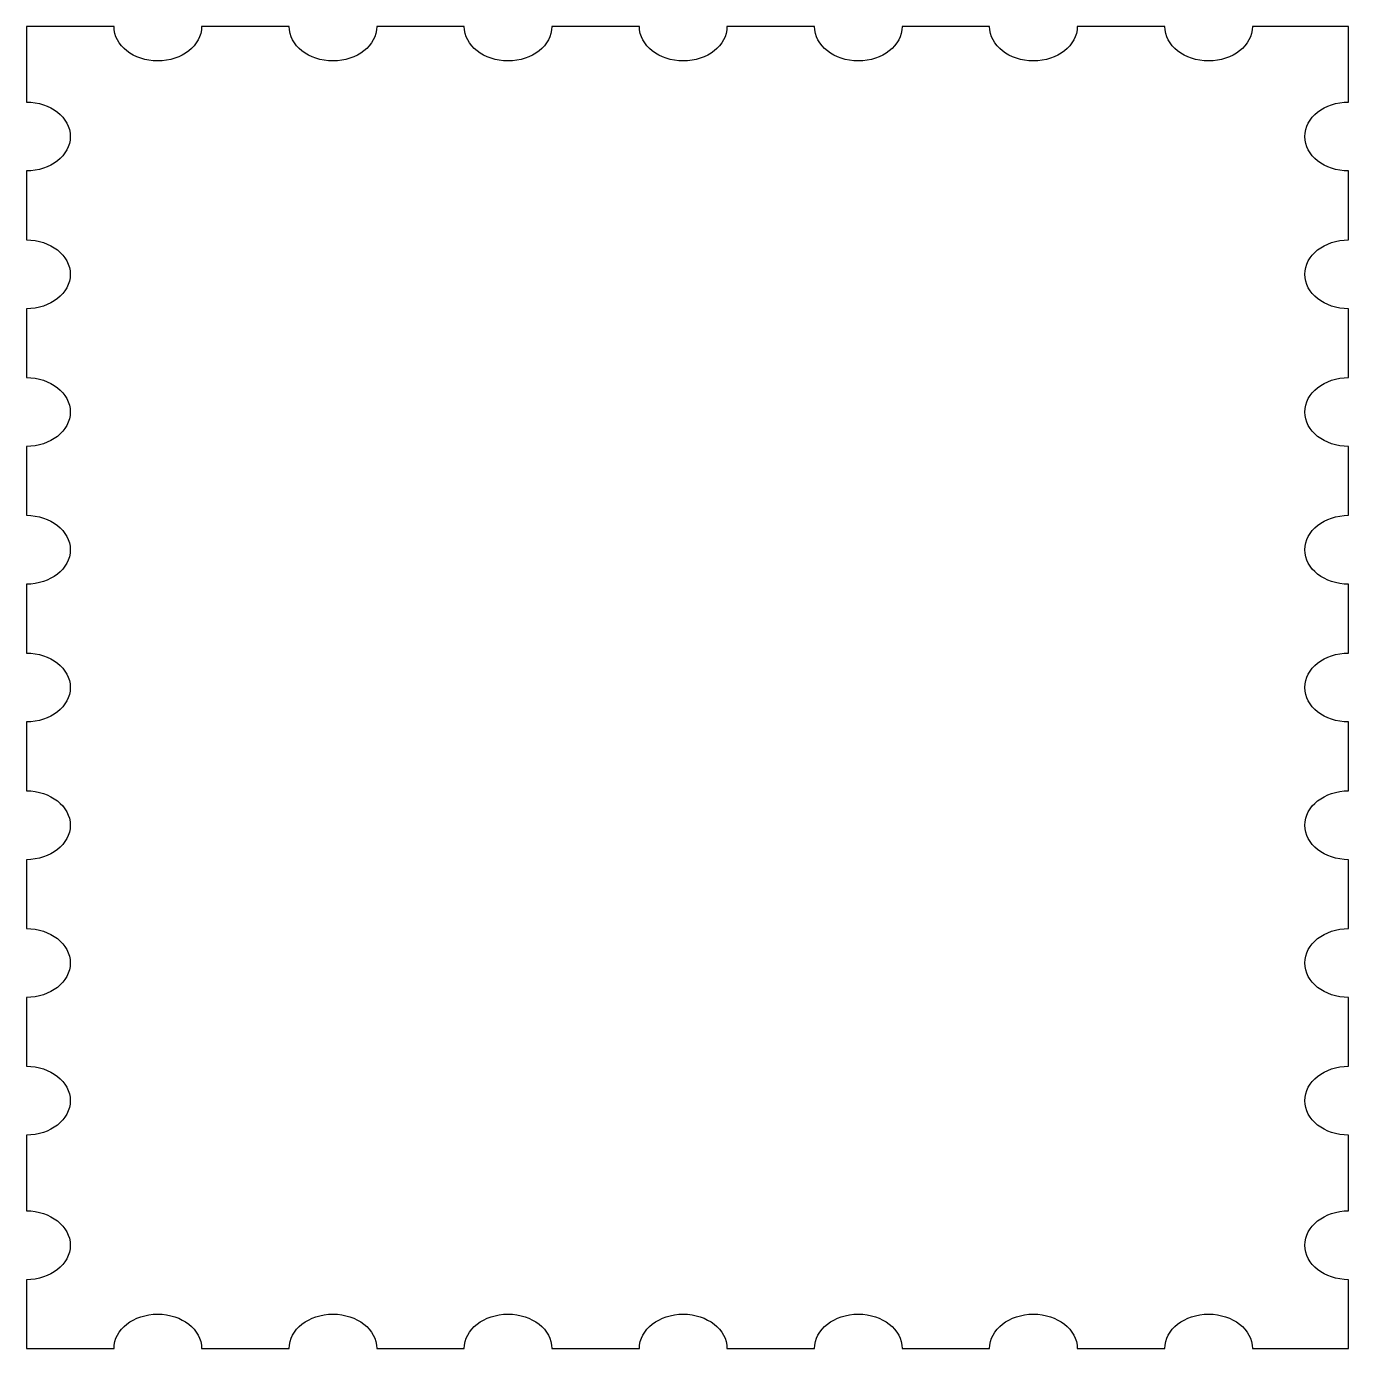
# Model space of a CAD drawing. Header units: centimetres. Extents: x -11.4 to 11.4, y -11.4 to 11.4.
import ezdxf

# ---------------------------------------------------------------- set-up
doc = ezdxf.new("R2010")
doc.units = ezdxf.units.CM
doc.header["$MEASUREMENT"] = 0
doc.layers.add('Camada 1', color=7, linetype='Continuous')

msp = doc.modelspace()

# ---------------------------------------------------------------- linework, layer by layer
at = {"layer": 'Camada 1'}
msp.add_open_spline([(11.43243, 11.42984), (11.43243, 11.42984), (11.43243, 10.12155), (11.43243, 10.12155), (11.43243, 10.12155), (11.01423, 10.12155), (10.67564, 9.85474), (10.67564, 9.52595), (10.67564, 9.52595), (10.67564, 9.19721), (11.0142, 8.93051), (11.43243, 8.93051), (11.43243, 8.93051), (11.43243, 8.93051), (11.43243, 7.73959), (11.43243, 7.73959), (11.43243, 7.73959), (11.01423, 7.73959), (10.67564, 7.47315), (10.67564, 7.14428), (10.67564, 7.14428), (10.67564, 6.8154), (11.0142, 6.54868), (11.43243, 6.54868), (11.43243, 6.54868), (11.43243, 6.54868), (11.43243, 5.35779), (11.43243, 5.35779), (11.43243, 5.35779), (11.01423, 5.35779), (10.67564, 5.09093), (10.67564, 4.76248), (10.67564, 4.76248), (10.67564, 4.43358), (11.0142, 4.16701), (11.43243, 4.16701), (11.43243, 4.16701), (11.43243, 4.16701), (11.43243, 2.97609), (11.43243, 2.97609), (11.43243, 2.97609), (11.01423, 2.97609), (10.67564, 2.70981), (10.67564, 2.38078), (10.67564, 2.38078), (10.67564, 2.05174), (11.0142, 1.78531), (11.43243, 1.78531), (11.43243, 1.78531), (11.43243, 1.78531), (11.43243, 0.59442), (11.43243, 0.59442), (11.43243, 0.59442), (11.01423, 0.59442), (10.67564, 0.32746), (10.67564, -0.00132), (10.67564, -0.00132), (10.67564, -0.32983), (11.0142, -0.59676), (11.43243, -0.59676), (11.43243, -0.59676), (11.43243, -0.59676), (11.43243, -1.78741), (11.43243, -1.78741), (11.43243, -1.78741), (11.01423, -1.78741), (10.67564, -2.05395), (10.67564, -2.38285), (10.67564, -2.38285), (10.67564, -2.71189), (11.0142, -2.97816), (11.43243, -2.97816), (11.43243, -2.97816), (11.43243, -2.97816), (11.43243, -4.16937), (11.43243, -4.16937), (11.43243, -4.16937), (11.01423, -4.16937), (10.67564, -4.43591), (10.67564, -4.76481), (10.67564, -4.76481), (10.67564, -5.09355), (11.0142, -5.36012), (11.43243, -5.36012), (11.43243, -5.36012), (11.43243, -5.36012), (11.43243, -6.5509), (11.43243, -6.5509), (11.43243, -6.5509), (11.01423, -6.5509), (10.67564, -6.81771), (10.67564, -7.14634), (10.67564, -7.14634), (10.67564, -7.47522), (11.0142, -7.74194), (11.43243, -7.74194), (11.43243, -7.74194), (11.43243, -7.74194), (11.43243, -9.04996), (11.43243, -9.04996), (11.43243, -9.04996), (11.01423, -9.04996), (10.67564, -9.31679), (10.67564, -9.64593), (10.67564, -9.64593), (10.67564, -9.97444), (11.0142, -10.24124), (11.43243, -10.24124), (11.43243, -10.24124), (11.43243, -10.24124), (11.43243, -11.43187), (11.43243, -11.43187), (11.43243, -11.43187), (11.43243, -11.43187), (9.76879, -11.43191), (9.76879, -11.43191), (9.76879, -11.43191), (9.76879, -11.10317), (9.43052, -10.8366), (9.01235, -10.8366), (9.01235, -10.8366), (8.59412, -10.8366), (8.25556, -11.10317), (8.25556, -11.43191), (8.25556, -11.43191), (8.25556, -11.43191), (6.74095, -11.43191), (6.74095, -11.43191), (6.74095, -11.43191), (6.74095, -11.10317), (6.4017, -10.8366), (5.98353, -10.8366), (5.98353, -10.8366), (5.56631, -10.8366), (5.22605, -11.10317), (5.22605, -11.43191), (5.22605, -11.43191), (5.22605, -11.43191), (3.71247, -11.43191), (3.71247, -11.43191), (3.71247, -11.43191), (3.71247, -11.10317), (3.37351, -10.8366), (2.95534, -10.8366), (2.95534, -10.8366), (2.53717, -10.8366), (2.19821, -11.10317), (2.19821, -11.43191), (2.19821, -11.43191), (2.19821, -11.43191), (0.68395, -11.43191), (0.68395, -11.43191), (0.68395, -11.43191), (0.68395, -11.10317), (0.3447, -10.8366), (-0.07347, -10.8366), (-0.07347, -10.8366), (-0.49098, -10.8366), (-0.82991, -11.10317), (-0.82991, -11.43191), (-0.82991, -11.43191), (-0.82991, -11.43191), (-2.34487, -11.43191), (-2.34487, -11.43191), (-2.34487, -11.43191), (-2.34487, -11.10317), (-2.68343, -10.8366), (-3.10131, -10.8366), (-3.10131, -10.8366), (-3.51983, -10.8366), (-3.85844, -11.10317), (-3.85844, -11.43191), (-3.85844, -11.43191), (-3.85844, -11.43191), (-5.37334, -11.43191), (-5.37334, -11.43191), (-5.37334, -11.43191), (-5.37334, -11.10317), (-5.71195, -10.8366), (-6.13013, -10.8366), (-6.13013, -10.8366), (-6.54764, -10.8366), (-6.88761, -11.10317), (-6.88761, -11.43191), (-6.88761, -11.43191), (-6.88761, -11.43191), (-8.40079, -11.43191), (-8.40079, -11.43191), (-8.40079, -11.43191), (-8.40079, -11.10317), (-8.74041, -10.8366), (-9.15858, -10.8366), (-9.15858, -10.8366), (-9.57644, -10.8366), (-9.91537, -11.10317), (-9.91537, -11.43191), (-9.91537, -11.43191), (-9.91537, -11.43191), (-11.42995, -11.43191), (-11.42995, -11.43191), (-11.42995, -11.43191), (-11.42995, -11.43191), (-11.42995, -10.24128), (-11.42995, -10.24128), (-11.42995, -10.24128), (-11.01175, -10.24128), (-10.67213, -9.97445), (-10.67213, -9.64597), (-10.67213, -9.64597), (-10.67213, -9.31683), (-11.01175, -9.05), (-11.42995, -9.05), (-11.42995, -9.05), (-11.42995, -9.05), (-11.42995, -7.74198), (-11.42995, -7.74198), (-11.42995, -7.74198), (-11.01175, -7.74198), (-10.67213, -7.47525), (-10.67213, -7.14638), (-10.67213, -7.14638), (-10.67213, -6.81774), (-11.01175, -6.55094), (-11.42995, -6.55094), (-11.42995, -6.55094), (-11.42995, -6.55094), (-11.42995, -5.36016), (-11.42995, -5.36016), (-11.42995, -5.36016), (-11.01175, -5.36016), (-10.67213, -5.09362), (-10.67213, -4.76485), (-10.67213, -4.76485), (-10.67213, -4.43595), (-11.01175, -4.16941), (-11.42995, -4.16941), (-11.42995, -4.16941), (-11.42995, -4.16941), (-11.42995, -2.9782), (-11.42995, -2.9782), (-11.42995, -2.9782), (-11.01175, -2.9782), (-10.67213, -2.71192), (-10.67213, -2.38289), (-10.67213, -2.38289), (-10.67213, -2.05399), (-11.01175, -1.78745), (-11.42995, -1.78745), (-11.42995, -1.78745), (-11.42995, -1.78745), (-11.42995, -0.5968), (-11.42995, -0.5968), (-11.42995, -0.5968), (-11.01175, -0.5968), (-10.67213, -0.32984), (-10.67213, -0.00136), (-10.67213, -0.00136), (-10.67213, 0.32741), (-11.01175, 0.59438), (-11.42995, 0.59438), (-11.42995, 0.59438), (-11.42995, 0.59438), (-11.42995, 1.78527), (-11.42995, 1.78527), (-11.42995, 1.78527), (-11.01175, 1.78527), (-10.67213, 2.05171), (-10.67213, 2.38074), (-10.67213, 2.38074), (-10.67213, 2.70978), (-11.01175, 2.97605), (-11.42995, 2.97605), (-11.42995, 2.97605), (-11.42995, 2.97605), (-11.42995, 4.16697), (-11.42995, 4.16697), (-11.42995, 4.16697), (-11.01175, 4.16697), (-10.67213, 4.43354), (-10.67213, 4.76244), (-10.67213, 4.76244), (-10.67213, 5.09092), (-11.01175, 5.35775), (-11.42995, 5.35775), (-11.42995, 5.35775), (-11.42995, 5.35775), (-11.42995, 6.54864), (-11.42995, 6.54864), (-11.42995, 6.54864), (-11.01175, 6.54864), (-10.67213, 6.81534), (-10.67213, 7.14424), (-10.67213, 7.14424), (-10.67213, 7.47312), (-11.01175, 7.73955), (-11.42995, 7.73955), (-11.42995, 7.73955), (-11.42995, 7.73955), (-11.42995, 8.93051), (-11.42995, 8.93051), (-11.42995, 8.93051), (-11.01175, 8.93051), (-10.67213, 9.19721), (-10.67213, 9.52595), (-10.67213, 9.52595), (-10.67213, 9.85472), (-11.01175, 10.12155), (-11.42995, 10.12155), (-11.42995, 10.12155), (-11.42995, 10.12155), (-11.42995, 11.42984), (-11.42995, 11.42984), (-11.42995, 11.42984), (-11.42995, 11.42984), (-9.91534, 11.42984), (-9.91534, 11.42984), (-9.91534, 11.42984), (-9.91534, 11.1011), (-9.57641, 10.83424), (-9.15855, 10.83424), (-9.15855, 10.83424), (-8.74038, 10.83424), (-8.40076, 11.1011), (-8.40076, 11.42984), (-8.40076, 11.42984), (-8.40076, 11.42984), (-6.88755, 11.42984), (-6.88755, 11.42984), (-6.88755, 11.42984), (-6.88755, 11.1011), (-6.54759, 10.83424), (-6.13007, 10.83424), (-6.13007, 10.83424), (-5.7119, 10.83424), (-5.37328, 11.1011), (-5.37328, 11.42984), (-5.37328, 11.42984), (-5.37328, 11.42984), (-3.85839, 11.42984), (-3.85839, 11.42984), (-3.85839, 11.42984), (-3.85839, 11.1011), (-3.51978, 10.83424), (-3.10126, 10.83424), (-3.10126, 10.83424), (-2.6834, 10.83424), (-2.34482, 11.1011), (-2.34482, 11.42984), (-2.34482, 11.42984), (-2.34482, 11.42984), (-0.82987, 11.42984), (-0.82987, 11.42984), (-0.82987, 11.42984), (-0.82987, 11.1011), (-0.49094, 10.83424), (-0.07343, 10.83424), (-0.07343, 10.83424), (0.34474, 10.83424), (0.68399, 11.1011), (0.68399, 11.42984), (0.68399, 11.42984), (0.68399, 11.42984), (2.19826, 11.42984), (2.19826, 11.42984), (2.19826, 11.42984), (2.19826, 11.1011), (2.53722, 10.83424), (2.95539, 10.83424), (2.95539, 10.83424), (3.37356, 10.83424), (3.71252, 11.1011), (3.71252, 11.42984), (3.71252, 11.42984), (3.71252, 11.42984), (5.2261, 11.42984), (5.2261, 11.42984), (5.2261, 11.42984), (5.2261, 11.1011), (5.56635, 10.83424), (5.98358, 10.83424), (5.98358, 10.83424), (6.40175, 10.83424), (6.741, 11.1011), (6.741, 11.42984), (6.741, 11.42984), (6.741, 11.42984), (8.25561, 11.42984), (8.25561, 11.42984), (8.25561, 11.42984), (8.25561, 11.1011), (8.59417, 10.83424), (9.0124, 10.83424), (9.0124, 10.83424), (9.43057, 10.83424), (9.76884, 11.1011), (9.76884, 11.42984), (9.76884, 11.42984), (9.76884, 11.42984), (11.43243, 11.42984), (11.43243, 11.42984)], degree=3, knots=[0, 0, 0, 0, 0.00990099, 0.00990099, 0.00990099, 0.00990099, 0.01980198, 0.01980198, 0.01980198, 0.01980198, 0.02970297, 0.02970297, 0.02970297, 0.02970297, 0.03960396, 0.03960396, 0.03960396, 0.03960396, 0.04950495, 0.04950495, 0.04950495, 0.04950495, 0.05940594, 0.05940594, 0.05940594, 0.05940594, 0.06930693, 0.06930693, 0.06930693, 0.06930693, 0.07920792, 0.07920792, 0.07920792, 0.07920792, 0.08910891, 0.08910891, 0.08910891, 0.08910891, 0.0990099, 0.0990099, 0.0990099, 0.0990099, 0.10891089, 0.10891089, 0.10891089, 0.10891089, 0.11881188, 0.11881188, 0.11881188, 0.11881188, 0.12871287, 0.12871287, 0.12871287, 0.12871287, 0.13861386, 0.13861386, 0.13861386, 0.13861386, 0.14851485, 0.14851485, 0.14851485, 0.14851485, 0.15841584, 0.15841584, 0.15841584, 0.15841584, 0.16831683, 0.16831683, 0.16831683, 0.16831683, 0.17821782, 0.17821782, 0.17821782, 0.17821782, 0.18811881, 0.18811881, 0.18811881, 0.18811881, 0.1980198, 0.1980198, 0.1980198, 0.1980198, 0.20792079, 0.20792079, 0.20792079, 0.20792079, 0.21782178, 0.21782178, 0.21782178, 0.21782178, 0.22772277, 0.22772277, 0.22772277, 0.22772277, 0.23762376, 0.23762376, 0.23762376, 0.23762376, 0.24752475, 0.24752475, 0.24752475, 0.24752475, 0.25742574, 0.25742574, 0.25742574, 0.25742574, 0.26732673, 0.26732673, 0.26732673, 0.26732673, 0.27722772, 0.27722772, 0.27722772, 0.27722772, 0.28712871, 0.28712871, 0.28712871, 0.28712871, 0.2970297, 0.2970297, 0.2970297, 0.2970297, 0.30693069, 0.30693069, 0.30693069, 0.30693069, 0.31683168, 0.31683168, 0.31683168, 0.31683168, 0.32673267, 0.32673267, 0.32673267, 0.32673267, 0.33663366, 0.33663366, 0.33663366, 0.33663366, 0.34653465, 0.34653465, 0.34653465, 0.34653465, 0.35643564, 0.35643564, 0.35643564, 0.35643564, 0.36633663, 0.36633663, 0.36633663, 0.36633663, 0.37623762, 0.37623762, 0.37623762, 0.37623762, 0.38613861, 0.38613861, 0.38613861, 0.38613861, 0.3960396, 0.3960396, 0.3960396, 0.3960396, 0.40594059, 0.40594059, 0.40594059, 0.40594059, 0.41584158, 0.41584158, 0.41584158, 0.41584158, 0.42574257, 0.42574257, 0.42574257, 0.42574257, 0.43564356, 0.43564356, 0.43564356, 0.43564356, 0.44554455, 0.44554455, 0.44554455, 0.44554455, 0.45544554, 0.45544554, 0.45544554, 0.45544554, 0.46534653, 0.46534653, 0.46534653, 0.46534653, 0.47524752, 0.47524752, 0.47524752, 0.47524752, 0.48514851, 0.48514851, 0.48514851, 0.48514851, 0.4950495, 0.4950495, 0.4950495, 0.4950495, 0.5049505, 0.5049505, 0.5049505, 0.5049505, 0.51485149, 0.51485149, 0.51485149, 0.51485149, 0.52475248, 0.52475248, 0.52475248, 0.52475248, 0.53465347, 0.53465347, 0.53465347, 0.53465347, 0.54455446, 0.54455446, 0.54455446, 0.54455446, 0.55445545, 0.55445545, 0.55445545, 0.55445545, 0.56435644, 0.56435644, 0.56435644, 0.56435644, 0.57425743, 0.57425743, 0.57425743, 0.57425743, 0.58415842, 0.58415842, 0.58415842, 0.58415842, 0.59405941, 0.59405941, 0.59405941, 0.59405941, 0.6039604, 0.6039604, 0.6039604, 0.6039604, 0.61386139, 0.61386139, 0.61386139, 0.61386139, 0.62376238, 0.62376238, 0.62376238, 0.62376238, 0.63366337, 0.63366337, 0.63366337, 0.63366337, 0.64356436, 0.64356436, 0.64356436, 0.64356436, 0.65346535, 0.65346535, 0.65346535, 0.65346535, 0.66336634, 0.66336634, 0.66336634, 0.66336634, 0.67326733, 0.67326733, 0.67326733, 0.67326733, 0.68316832, 0.68316832, 0.68316832, 0.68316832, 0.69306931, 0.69306931, 0.69306931, 0.69306931, 0.7029703, 0.7029703, 0.7029703, 0.7029703, 0.71287129, 0.71287129, 0.71287129, 0.71287129, 0.72277228, 0.72277228, 0.72277228, 0.72277228, 0.73267327, 0.73267327, 0.73267327, 0.73267327, 0.74257426, 0.74257426, 0.74257426, 0.74257426, 0.75247525, 0.75247525, 0.75247525, 0.75247525, 0.76237624, 0.76237624, 0.76237624, 0.76237624, 0.77227723, 0.77227723, 0.77227723, 0.77227723, 0.78217822, 0.78217822, 0.78217822, 0.78217822, 0.79207921, 0.79207921, 0.79207921, 0.79207921, 0.8019802, 0.8019802, 0.8019802, 0.8019802, 0.81188119, 0.81188119, 0.81188119, 0.81188119, 0.82178218, 0.82178218, 0.82178218, 0.82178218, 0.83168317, 0.83168317, 0.83168317, 0.83168317, 0.84158416, 0.84158416, 0.84158416, 0.84158416, 0.85148515, 0.85148515, 0.85148515, 0.85148515, 0.86138614, 0.86138614, 0.86138614, 0.86138614, 0.87128713, 0.87128713, 0.87128713, 0.87128713, 0.88118812, 0.88118812, 0.88118812, 0.88118812, 0.89108911, 0.89108911, 0.89108911, 0.89108911, 0.9009901, 0.9009901, 0.9009901, 0.9009901, 0.91089109, 0.91089109, 0.91089109, 0.91089109, 0.92079208, 0.92079208, 0.92079208, 0.92079208, 0.93069307, 0.93069307, 0.93069307, 0.93069307, 0.94059406, 0.94059406, 0.94059406, 0.94059406, 0.95049505, 0.95049505, 0.95049505, 0.95049505, 0.96039604, 0.96039604, 0.96039604, 0.96039604, 0.97029703, 0.97029703, 0.97029703, 0.97029703, 0.98019802, 0.98019802, 0.98019802, 0.98019802, 1, 1, 1, 1], dxfattribs=at)

doc.saveas('drawing.dxf')
